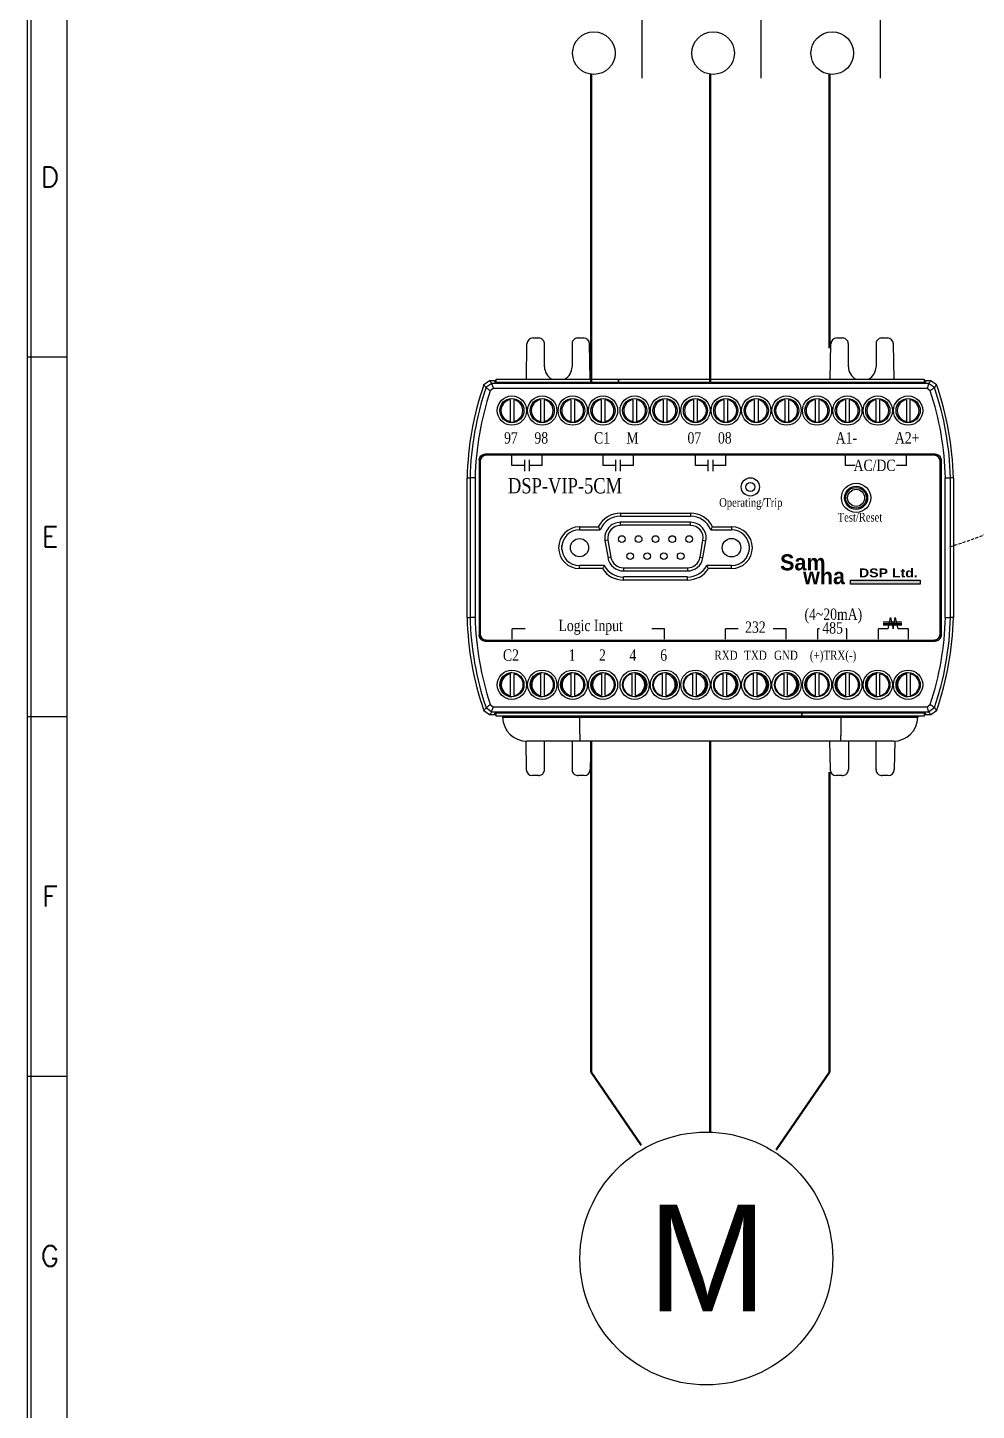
# Model space of a CAD drawing. Header units: millimetres. Extents: x 87 to 927, y 85 to 1088.
# Drawn here: x 519.7 to 598.8, y 766.8 to 882.2 of the extents above; entities that cross this region are included whole.
import ezdxf
from ezdxf.enums import TextEntityAlignment as Align

# ---------------------------------------------------------------- set-up
doc = ezdxf.new("R2010")
doc.units = ezdxf.units.MM
doc.linetypes.add('HIDDEN', pattern=[0.375, 0.25, -0.125])
for name, color, linetype in [('02___PRT_ALL_AXES', 7, 'Continuous'), ('03___PRT_ALL_CURVES', 7, 'Continuous'), ('20', 2, 'Continuous'), ('30', 3, 'Continuous'), ('40', 4, 'Continuous'), ('70', 7, 'Continuous'), ('ASHADE', 7, 'Continuous'), ('도면층1', 7, 'Continuous')]:
    doc.layers.add(name, color=color, linetype=linetype)
doc.styles.add('ghs', font='NGULIM.TTF')
doc.styles.add('SIMPLEX', font='SIMPLEX')
doc.styles.add('SS', font='batang.ttc', dxfattribs={"width": 0.8})
doc.styles.get("Standard").update_dxf_attribs({"font": 'BareunDotumPro1.ttf'})

# ---------------------------------------------------------------- blocks, each defined once
blk = doc.blocks.new('5cmzct')
blk.add_hatch(color=5).paths.add_polyline_path([(1239.65, 958.4), (1239.65, 958.73), (1245.47, 958.73), (1245.47, 958.4)])
at = {"color": 7, "linetype": 'Continuous'}
for p, q in [((1212.62, 975.52), (1212.67, 978.45)), ((1213.17, 978.95), (1213.62, 978.95)), ((1214.13, 976.54), (1214.13, 978.44)), ((1216.43, 978.44), (1216.43, 976.54)), ((1216.93, 978.95), (1217.38, 978.95)), ((1217.94, 975.52), (1217.88, 978.45)), ((1237.97, 975.52), (1238.02, 978.45)), ((1238.52, 978.95), (1238.97, 978.95)), ((1239.48, 976.54), (1239.48, 978.44)), ((1241.78, 978.44), (1241.78, 976.54)), ((1242.28, 978.95), (1242.73, 978.95)), ((1243.29, 975.52), (1243.23, 978.45)), ((1209.07, 975.06), (1209.55, 975.4)), ((1209.73, 975.15), (1209.25, 974.8)), ((1209.55, 975.4), (1210.11, 975.4)), ((1209.86, 974.73), (1209.6, 974.54)), ((1246.17, 975.15), (1209.73, 975.15)), ((1246.04, 974.73), (1209.86, 974.73)), ((1209.93, 975.4), (1210.01, 975.23)), ((1245.89, 975.23), (1210.01, 975.23)), ((1210.11, 975.52), (1220.31, 975.52)), ((1210.11, 975.23), (1210.11, 975.52)), ((1220.31, 975.52), (1245.79, 975.52)), ((1220.31, 975.52), (1220.31, 975.23)), ((1220.31, 975.23), (1220.31, 975.52)), ((1245.79, 975.52), (1245.79, 975.23)), ((1245.79, 975.4), (1246.35, 975.4)), ((1245.97, 975.4), (1245.89, 975.23)), ((1246.3, 974.54), (1246.04, 974.73)), ((1246.65, 974.8), (1246.17, 975.15)), ((1246.35, 975.4), (1246.83, 975.06)), ((1211.26, 973.79), (1211.26, 971.99)), ((1211.56, 973.79), (1211.56, 971.99)), ((1213.79, 973.79), (1213.79, 971.99)), ((1214.1, 973.79), (1214.1, 971.99)), ((1216.33, 973.79), (1216.33, 971.99)), ((1216.63, 973.79), (1216.63, 971.99)), ((1218.86, 973.79), (1218.86, 971.99)), ((1219.17, 973.79), (1219.17, 971.99)), ((1221.49, 973.79), (1221.49, 971.99)), ((1221.8, 973.79), (1221.8, 971.99)), ((1224.03, 973.79), (1224.03, 971.99)), ((1224.33, 973.79), (1224.33, 971.99)), ((1226.56, 973.79), (1226.56, 971.99)), ((1226.87, 973.79), (1226.87, 971.99)), ((1229.1, 973.79), (1229.1, 971.99)), ((1229.4, 973.79), (1229.4, 971.99)), ((1231.63, 973.79), (1231.63, 971.99)), ((1231.94, 973.79), (1231.94, 971.99)), ((1234.17, 973.79), (1234.17, 971.99)), ((1234.47, 973.79), (1234.47, 971.99)), ((1236.7, 973.79), (1236.7, 971.99)), ((1237.01, 973.79), (1237.01, 971.99)), ((1239.24, 973.79), (1239.24, 971.99)), ((1239.54, 973.79), (1239.54, 971.99)), ((1241.77, 973.79), (1241.77, 971.99)), ((1242.08, 973.79), (1242.08, 971.99)), ((1244.31, 973.79), (1244.31, 971.99)), ((1244.61, 973.79), (1244.61, 971.99)), ((1246.72, 969.25), (1209.18, 969.25)), ((1209.18, 969.25), (1209.19, 969.24)), ((1246.71, 969.24), (1209.19, 969.24)), ((1246.63, 969.16), (1209.27, 969.16)), ((1211.41, 968.3), (1211.41, 969.16)), ((1213.94, 968.3), (1213.94, 969.16)), ((1219.01, 968.3), (1219.01, 969.16)), ((1221.55, 968.3), (1221.55, 969.16)), ((1226.72, 968.3), (1226.72, 969.16)), ((1229.25, 968.3), (1229.25, 969.16)), ((1239.24, 968.31), (1239.24, 969.17)), ((1244.31, 968.31), (1244.31, 969.17)), ((1246.72, 969.25), (1246.71, 969.24)), ((1208.67, 968.74), (1208.67, 954.17)), ((1208.67, 968.74), (1208.69, 968.73)), ((1208.69, 968.73), (1208.69, 954.18)), ((1208.76, 968.65), (1208.76, 954.26)), ((1212.48, 967.83), (1212.48, 968.77)), ((1212.88, 967.83), (1212.88, 968.77)), ((1220.09, 967.83), (1220.09, 968.77)), ((1220.48, 967.83), (1220.48, 968.77)), ((1227.79, 967.83), (1227.79, 968.77)), ((1228.19, 967.83), (1228.19, 968.77)), ((1247.14, 954.26), (1247.14, 968.65)), ((1247.23, 968.74), (1247.22, 968.73)), ((1247.22, 954.18), (1247.22, 968.73)), ((1247.23, 954.17), (1247.23, 968.74)), ((1207.67, 955.62), (1207.67, 967.29)), ((1207.67, 967.29), (1207.92, 967.28)), ((1207.92, 967.28), (1207.92, 955.63)), ((1208.34, 967.28), (1207.92, 967.28)), ((1208.34, 967.27), (1208.34, 955.64)), ((1247.56, 967.28), (1247.98, 967.28)), ((1247.56, 955.64), (1247.56, 967.27)), ((1248.23, 967.29), (1247.98, 967.28)), ((1247.98, 955.63), (1247.98, 967.28)), ((1248.23, 967.29), (1248.23, 955.62)), ((1220.47, 964.33), (1220.47, 964.08)), ((1220.47, 964.33), (1226.3, 964.33)), ((1226.3, 964.33), (1226.3, 964.08)), ((1217.05, 963.2), (1217.05, 962.94)), ((1217.05, 963.2), (1218.62, 963.2)), ((1220.47, 964.08), (1226.3, 964.08)), ((1220.47, 963.32), (1220.47, 963.57)), ((1226.3, 963.57), (1220.47, 963.57)), ((1226.3, 963.32), (1220.47, 963.32)), ((1226.3, 963.32), (1226.3, 963.57)), ((1228.15, 963.2), (1229.73, 963.2)), ((1229.73, 963.2), (1229.73, 962.94)), ((1217.05, 962.94), (1218.78, 962.94)), ((1219.42, 962.07), (1219.17, 962.02)), ((1219.17, 962.02), (1219.43, 960.6)), ((1219.42, 962.07), (1219.67, 960.65)), ((1227.1, 960.65), (1227.35, 962.07)), ((1227.35, 962.07), (1227.6, 962.02)), ((1227.35, 960.6), (1227.6, 962.02)), ((1227.99, 962.94), (1229.73, 962.94)), ((1217.05, 959.71), (1217.05, 959.97)), ((1219.12, 959.97), (1217.05, 959.97)), ((1218.97, 959.71), (1217.05, 959.71)), ((1219.67, 960.65), (1219.43, 960.6)), ((1220.72, 959.77), (1220.72, 959.51)), ((1220.72, 959.77), (1226.05, 959.77)), ((1226.05, 959.77), (1226.05, 959.51)), ((1227.1, 960.65), (1227.35, 960.6)), ((1229.73, 959.97), (1227.66, 959.97)), ((1229.73, 959.71), (1227.81, 959.71)), ((1229.73, 959.71), (1229.73, 959.97)), ((1220.72, 959.51), (1226.05, 959.51)), ((1220.72, 958.75), (1220.72, 959.01)), ((1226.05, 959.01), (1220.72, 959.01)), ((1226.05, 958.75), (1220.72, 958.75)), ((1226.05, 958.75), (1226.05, 959.01)), ((1207.67, 955.62), (1207.92, 955.63)), ((1208.34, 955.63), (1207.92, 955.63)), ((1247.56, 955.63), (1247.98, 955.63)), ((1248.23, 955.62), (1247.98, 955.63)), ((1208.67, 954.17), (1208.69, 954.18)), ((1211.44, 953.81), (1211.44, 954.67)), ((1224.15, 953.81), (1224.15, 954.67)), ((1229.22, 953.81), (1229.22, 954.67)), ((1234.29, 953.81), (1234.29, 954.67)), ((1236.92, 953.81), (1236.92, 954.67)), ((1239.36, 953.81), (1239.36, 954.67)), ((1241.99, 953.81), (1241.99, 954.67)), ((1244.49, 953.81), (1244.49, 954.67)), ((1247.23, 954.17), (1247.22, 954.18)), ((1209.18, 953.66), (1209.19, 953.67)), ((1209.18, 953.66), (1246.72, 953.66)), ((1209.19, 953.67), (1246.71, 953.67)), ((1209.27, 953.75), (1246.63, 953.75)), ((1246.72, 953.66), (1246.71, 953.67)), ((1211.29, 949.12), (1211.29, 950.92)), ((1211.59, 949.12), (1211.59, 950.92)), ((1213.83, 949.12), (1213.83, 950.92)), ((1214.13, 949.12), (1214.13, 950.92)), ((1216.36, 949.12), (1216.36, 950.92)), ((1216.66, 949.12), (1216.66, 950.92)), ((1218.9, 949.12), (1218.9, 950.92)), ((1219.2, 949.12), (1219.2, 950.92)), ((1221.43, 949.12), (1221.43, 950.92)), ((1221.73, 949.12), (1221.73, 950.92)), ((1223.97, 949.12), (1223.97, 950.92)), ((1224.27, 949.12), (1224.27, 950.92)), ((1226.5, 949.12), (1226.5, 950.92)), ((1226.8, 949.12), (1226.8, 950.92)), ((1229.04, 949.12), (1229.04, 950.92)), ((1229.34, 949.12), (1229.34, 950.92)), ((1231.57, 949.12), (1231.57, 950.92)), ((1231.87, 949.12), (1231.87, 950.92)), ((1234.11, 949.12), (1234.11, 950.92)), ((1234.41, 949.12), (1234.41, 950.92)), ((1236.74, 949.12), (1236.74, 950.92)), ((1237.04, 949.12), (1237.04, 950.92)), ((1239.27, 949.12), (1239.27, 950.92)), ((1239.58, 949.12), (1239.58, 950.92)), ((1241.81, 949.12), (1241.81, 950.92)), ((1242.11, 949.12), (1242.11, 950.92)), ((1244.34, 949.12), (1244.34, 950.92)), ((1244.65, 949.12), (1244.65, 950.92)), ((1209.25, 948.11), (1209.73, 947.76)), ((1209.6, 948.37), (1209.86, 948.18)), ((1209.86, 948.18), (1246.04, 948.18)), ((1246.04, 948.18), (1246.3, 948.37)), ((1246.17, 947.76), (1246.65, 948.11)), ((1209.55, 947.51), (1209.07, 947.85)), ((1210.11, 947.51), (1209.55, 947.51)), ((1209.73, 947.76), (1246.17, 947.76)), ((1209.93, 947.51), (1210.01, 947.68)), ((1210.01, 947.68), (1245.89, 947.68)), ((1210.11, 947.39), (1210.11, 947.68)), ((1235.59, 947.39), (1210.11, 947.39)), ((1210.64, 947.39), (1210.64, 947.3)), ((1245.26, 947.3), (1210.64, 947.3)), ((1217.05, 947.3), (1217.05, 947.39)), ((1235.59, 947.68), (1235.59, 947.39)), ((1235.59, 947.39), (1235.59, 947.68)), ((1245.79, 947.39), (1235.59, 947.39)), ((1238.85, 947.3), (1238.85, 947.39)), ((1245.26, 947.39), (1245.26, 947.3)), ((1245.79, 947.68), (1245.79, 947.39)), ((1246.35, 947.51), (1245.79, 947.51)), ((1245.97, 947.51), (1245.89, 947.68)), ((1246.83, 947.85), (1246.35, 947.51)), ((1212.56, 945.32), (1212.61, 942.94)), ((1243.23, 945.31), (1212.67, 945.31)), ((1214.13, 942.95), (1214.13, 945.31)), ((1216.43, 945.31), (1216.43, 942.95)), ((1217.99, 945.31), (1217.95, 942.94)), ((1237.91, 945.31), (1237.96, 942.94)), ((1239.48, 945.31), (1239.48, 942.95)), ((1241.78, 942.95), (1241.78, 945.31)), ((1243.34, 945.32), (1243.3, 942.94)), ((1213.62, 942.44), (1213.11, 942.44)), ((1217.44, 942.44), (1216.93, 942.44)), ((1238.97, 942.44), (1238.46, 942.44)), ((1242.79, 942.44), (1242.28, 942.44))]:
    blk.add_line(p, q, dxfattribs=at)
for p, q in [((1212.48, 968.3), (1211.41, 968.3)), ((1213.94, 968.3), (1212.88, 968.3)), ((1220.09, 968.3), (1219.01, 968.3)), ((1221.55, 968.3), (1220.48, 968.3)), ((1227.79, 968.3), (1226.72, 968.3)), ((1229.25, 968.3), (1228.19, 968.3)), ((1240.05, 968.31), (1239.24, 968.31)), ((1244.31, 968.31), (1243.5, 968.31)), ((1242.39, 955.27), (1243.93, 955.27)), ((1242.39, 955.14), (1243.93, 955.14)), ((1242.39, 955.01), (1243.93, 955.01)), ((1242.8, 954.67), (1243, 955.62)), ((1243, 955.62), (1243.2, 954.67)), ((1243.2, 954.67), (1243.39, 955.62)), ((1243.39, 955.62), (1243.59, 954.67)), ((1212.52, 954.67), (1211.44, 954.67)), ((1224.15, 954.67), (1223.07, 954.67)), ((1230.29, 954.67), (1229.22, 954.67)), ((1234.29, 954.67), (1233.21, 954.67)), ((1237.06, 954.67), (1236.92, 954.67)), ((1239.36, 954.67), (1239.25, 954.67)), ((1242.8, 954.67), (1241.99, 954.67)), ((1244.49, 954.67), (1243.59, 954.67))]:
    blk.add_line(p, q)
at = {"color": 5}
for p, q in [((1239.65, 958.73), (1245.47, 958.73)), ((1239.65, 958.4), (1239.65, 958.73)), ((1245.47, 958.73), (1245.47, 958.4)), ((1245.47, 958.4), (1239.65, 958.4))]:
    blk.add_line(p, q, dxfattribs=at)
at = {"color": 7, "linetype": 'Continuous'}
for centre, radius in [((1211.41, 972.89), 1.22), ((1211.41, 972.89), 1.01), ((1213.94, 972.89), 1.22), ((1213.94, 972.89), 1.01), ((1216.48, 972.89), 1.22), ((1216.48, 972.89), 1.01), ((1219.01, 972.89), 1.22), ((1219.01, 972.89), 1.01), ((1221.65, 972.89), 1.22), ((1221.65, 972.89), 1.01), ((1224.18, 972.89), 1.22), ((1224.18, 972.89), 1.01), ((1226.72, 972.89), 1.22), ((1226.72, 972.89), 1.01), ((1229.25, 972.89), 1.22), ((1229.25, 972.89), 1.01), ((1231.79, 972.89), 1.22), ((1231.79, 972.89), 1.01), ((1234.32, 972.89), 1.22), ((1234.32, 972.89), 1.01), ((1236.86, 972.89), 1.22), ((1236.86, 972.89), 1.01), ((1239.39, 972.89), 1.22), ((1239.39, 972.89), 1.01), ((1241.93, 972.89), 1.22), ((1241.93, 972.89), 1.01), ((1244.46, 972.89), 1.22), ((1244.46, 972.89), 1.01), ((1240.12, 965.61), 1.22), ((1240.12, 965.61), 0.963), ((1240.12, 965.61), 0.862), ((1240.12, 965.61), 0.71), ((1220.58, 962.17), 0.279), ((1221.98, 962.17), 0.279), ((1223.39, 962.17), 0.279), ((1224.79, 962.17), 0.279), ((1226.2, 962.17), 0.279), ((1221.28, 960.74), 0.279), ((1222.69, 960.74), 0.279), ((1224.09, 960.74), 0.279), ((1225.49, 960.74), 0.279), ((1211.41, 950.02), 1.22), ((1211.41, 950.02), 1.01), ((1213.94, 950.02), 1.22), ((1213.94, 950.02), 1.01), ((1216.48, 950.02), 1.22), ((1216.48, 950.02), 1.01), ((1219.01, 950.02), 1.22), ((1219.01, 950.02), 1.01), ((1221.65, 950.02), 1.22), ((1221.65, 950.02), 1.01), ((1224.18, 950.02), 1.22), ((1224.18, 950.02), 1.01), ((1226.72, 950.02), 1.22), ((1226.72, 950.02), 1.01), ((1229.25, 950.02), 1.22), ((1229.25, 950.02), 1.01), ((1231.79, 950.02), 1.22), ((1231.79, 950.02), 1.01), ((1234.32, 950.02), 1.22), ((1234.32, 950.02), 1.01), ((1236.86, 950.02), 1.22), ((1236.86, 950.02), 1.01), ((1239.39, 950.02), 1.22), ((1239.39, 950.02), 1.01), ((1241.93, 950.02), 1.22), ((1241.93, 950.02), 1.01), ((1244.46, 950.02), 1.22), ((1244.46, 950.02), 1.01)]:
    blk.add_circle(centre, radius, dxfattribs=at)
for centre, radius, start, end in [((1213.17, 978.44), 0.507, 90, 179), ((1217.38, 978.44), 0.507, 1, 90), ((1238.52, 978.44), 0.507, 90, 179), ((1242.73, 978.44), 0.507, 1, 90), ((1215.28, 976.54), 1.15, 180, 242.3898), ((1215.28, 976.54), 1.15, 297.6102, 0), ((1240.63, 976.54), 1.15, 180, 242.3898), ((1240.63, 976.54), 1.15, 297.6102, 0), ((1233.02, 966.73), 25.35, 160.8279, 178.7491), ((1233.02, 966.73), 25.1, 161.2439, 178.7429), ((1222.89, 966.73), 25.1, 1.2571, 18.7561), ((1222.89, 966.73), 25.35, 1.2509, 19.1721), ((1233.02, 966.73), 24.68, 161.5561, 178.7396), ((1211.41, 972.89), 0.913, 99.5941, 260.4059), ((1211.41, 972.89), 0.913, 279.5941, 80.4059), ((1213.94, 972.89), 0.913, 99.5941, 260.4059), ((1213.94, 972.89), 0.913, 279.5941, 80.4059), ((1216.48, 972.89), 0.913, 99.5941, 260.4059), ((1216.48, 972.89), 0.913, 279.5941, 80.4059), ((1219.01, 972.89), 0.913, 99.5941, 260.4059), ((1219.01, 972.89), 0.913, 279.5941, 80.4059), ((1221.65, 972.89), 0.913, 99.5941, 260.4059), ((1221.65, 972.89), 0.913, 279.5941, 80.4059), ((1224.18, 972.89), 0.913, 99.5941, 260.4059), ((1224.18, 972.89), 0.913, 279.5941, 80.4059), ((1226.72, 972.89), 0.913, 99.5941, 260.4059), ((1226.72, 972.89), 0.913, 279.5941, 80.4059), ((1229.25, 972.89), 0.913, 99.5941, 260.4059), ((1229.25, 972.89), 0.913, 279.5941, 80.4059), ((1231.79, 972.89), 0.913, 99.5941, 260.4059), ((1231.79, 972.89), 0.913, 279.5941, 80.4059), ((1234.32, 972.89), 0.913, 99.5941, 260.4059), ((1234.32, 972.89), 0.913, 279.5941, 80.4059), ((1236.86, 972.89), 0.913, 99.5941, 260.4059), ((1236.86, 972.89), 0.913, 279.5941, 80.4059), ((1239.39, 972.89), 0.913, 99.5941, 260.4059), ((1239.39, 972.89), 0.913, 279.5941, 80.4059), ((1241.93, 972.89), 0.913, 99.5941, 260.4059), ((1241.93, 972.89), 0.913, 279.5941, 80.4059), ((1244.46, 972.89), 0.913, 99.5941, 260.4059), ((1244.46, 972.89), 0.913, 279.5941, 80.4059), ((1222.89, 966.73), 24.68, 1.2604, 18.4439), ((1209.27, 968.65), 0.507, 90, 180), ((1246.63, 968.65), 0.507, 0, 90), ((1220.47, 962.25), 2.08, 90, 152.9436), ((1226.3, 962.25), 2.08, 27.0572, 90), ((1217.05, 961.45), 1.74, 90, 270), ((1220.47, 962.25), 1.83, 90, 157.7179), ((1220.47, 962.25), 1.32, 90, 190), ((1220.47, 962.25), 1.06, 90, 190), ((1226.3, 962.25), 1.83, 22.2821, 90), ((1226.3, 962.25), 1.32, 350, 90), ((1226.3, 962.25), 1.06, 350, 90), ((1229.73, 961.45), 1.74, 270, 90), ((1217.05, 961.45), 1.49, 90, 270), ((1229.73, 961.45), 1.49, 270, 90), ((1220.72, 960.83), 2.08, 212.5345, 270), ((1220.72, 960.83), 1.83, 208.269, 270), ((1220.72, 960.83), 1.32, 190, 270), ((1220.72, 960.83), 1.06, 190, 270), ((1226.05, 960.83), 1.06, 270, 350), ((1226.05, 960.83), 1.32, 270, 350), ((1226.05, 960.83), 1.83, 270, 331.731), ((1226.05, 960.83), 2.08, 270, 327.4655), ((1233.02, 956.18), 25.35, 181.2509, 199.1721), ((1233.02, 956.18), 25.1, 181.2571, 198.7561), ((1233.02, 956.18), 24.68, 181.2604, 198.4439), ((1222.89, 956.18), 24.68, 341.5561, 358.7396), ((1222.89, 956.18), 25.1, 341.2439, 358.7429), ((1222.89, 956.18), 25.35, 340.8279, 358.7491), ((1209.27, 954.26), 0.507, 180, 270), ((1246.63, 954.26), 0.507, 270, 0), ((1211.44, 950.02), 0.913, 99.5941, 260.4059), ((1211.44, 950.02), 0.913, 279.5941, 80.4059), ((1213.98, 950.02), 0.913, 99.5941, 260.4059), ((1213.98, 950.02), 0.913, 279.5941, 80.4059), ((1216.51, 950.02), 0.913, 99.5941, 260.4059), ((1216.51, 950.02), 0.913, 279.5941, 80.4059), ((1219.05, 950.02), 0.913, 99.5941, 260.4059), ((1219.05, 950.02), 0.913, 279.5941, 80.4059), ((1221.58, 950.02), 0.913, 99.5941, 260.4059), ((1221.58, 950.02), 0.913, 279.5941, 80.4059), ((1224.12, 950.02), 0.913, 99.5941, 260.4059), ((1224.12, 950.02), 0.913, 279.5941, 80.4059), ((1226.65, 950.02), 0.913, 99.5941, 260.4059), ((1226.65, 950.02), 0.913, 279.5941, 80.4059), ((1229.19, 950.02), 0.913, 99.5941, 260.4059), ((1229.19, 950.02), 0.913, 279.5941, 80.4059), ((1231.72, 950.02), 0.913, 99.5941, 260.4059), ((1231.72, 950.02), 0.913, 279.5941, 80.4059), ((1234.26, 950.02), 0.913, 99.5941, 260.4059), ((1234.26, 950.02), 0.913, 279.5941, 80.4059), ((1236.89, 950.02), 0.913, 99.5941, 260.4059), ((1236.89, 950.02), 0.913, 279.5941, 80.4059), ((1239.42, 950.02), 0.913, 99.5941, 260.4059), ((1239.42, 950.02), 0.913, 279.5941, 80.4059), ((1241.96, 950.02), 0.913, 99.5941, 260.4059), ((1241.96, 950.02), 0.913, 279.5941, 80.4059), ((1244.49, 950.02), 0.913, 99.5941, 260.4059), ((1244.49, 950.02), 0.913, 279.5941, 80.4059), ((1212.67, 947.34), 2.03, 181, 270), ((1243.23, 947.34), 2.03, 270, 359), ((1213.11, 942.95), 0.507, 181, 270), ((1217.44, 942.95), 0.507, 270, 359), ((1238.46, 942.95), 0.507, 181, 270), ((1242.79, 942.95), 0.507, 270, 359)]:
    blk.add_arc(centre, radius, start, end, dxfattribs=at)
for points, start_tangent, end_tangent in [([(1214.13, 978.44), (1214.1, 978.6), (1214.03, 978.74), (1213.92, 978.85), (1213.78, 978.92), (1213.62, 978.95)], (0, 1), (-1, 0)), ([(1216.93, 978.95), (1216.78, 978.92), (1216.63, 978.85), (1216.52, 978.74), (1216.45, 978.6), (1216.43, 978.44)], (-1, 0), (0, -1)), ([(1239.48, 978.44), (1239.45, 978.6), (1239.38, 978.74), (1239.27, 978.85), (1239.13, 978.92), (1238.97, 978.95)], (0, 1), (-1, 0)), ([(1242.28, 978.95), (1242.13, 978.92), (1241.98, 978.85), (1241.87, 978.74), (1241.8, 978.6), (1241.78, 978.44)], (-1, 0), (0, -1)), ([(1209.25, 974.8), (1209.2, 974.88), (1209.13, 974.97), (1209.07, 975.06)], (-0.574533, 0.818482), (-0.571657, 0.820493)), ([(1209.25, 974.8), (1209.37, 974.72), (1209.48, 974.63), (1209.6, 974.54)], (0.795313, -0.606199), (0.797158, -0.60377)), ([(1209.73, 975.15), (1209.68, 975.22), (1209.61, 975.31), (1209.55, 975.4)], (-0.582434, 0.812878), (-0.57948, 0.814987)), ([(1209.73, 975.15), (1209.77, 975.01), (1209.82, 974.87), (1209.86, 974.73)], (0.317658, -0.948205), (0.317856, -0.948139)), ([(1246.17, 975.15), (1246.13, 975.01), (1246.09, 974.87), (1246.04, 974.73)], (-0.317658, -0.948205), (-0.317856, -0.948139)), ([(1246.17, 975.15), (1246.23, 975.22), (1246.29, 975.31), (1246.35, 975.4)], (0.582434, 0.812878), (0.57948, 0.814987)), ([(1246.65, 974.8), (1246.54, 974.72), (1246.42, 974.63), (1246.3, 974.54)], (-0.795313, -0.606199), (-0.797158, -0.60377)), ([(1246.65, 974.8), (1246.71, 974.88), (1246.77, 974.97), (1246.83, 975.06)], (0.574533, 0.818482), (0.571657, 0.820493)), ([(1208.67, 968.74), (1208.7, 968.9), (1208.77, 969.04), (1208.88, 969.15), (1209.02, 969.22), (1209.18, 969.25)], (0, 1), (1, 0)), ([(1209.19, 969.24), (1209.04, 969.21), (1208.89, 969.14), (1208.78, 969.03), (1208.71, 968.89), (1208.69, 968.73)], (-1, 0), (0, -1)), ([(1247.22, 968.73), (1247.19, 968.89), (1247.12, 969.03), (1247.01, 969.14), (1246.87, 969.21), (1246.71, 969.24)], (0, 1), (-1, 0)), ([(1246.72, 969.25), (1246.88, 969.22), (1247.02, 969.15), (1247.13, 969.04), (1247.2, 968.9), (1247.23, 968.74)], (1, 0), (0, -1)), ([(1218.78, 962.94), (1218.73, 963.03), (1218.68, 963.11), (1218.62, 963.2)], (-0.557176, 0.830394), (-0.522103, 0.852883)), ([(1227.99, 962.94), (1228.05, 963.03), (1228.1, 963.11), (1228.15, 963.2)], (0.557146, 0.830414), (0.522069, 0.852903)), ([(1219.12, 959.97), (1219.07, 959.88), (1219.02, 959.8), (1218.97, 959.71)], (-0.513019, -0.858377), (-0.480719, -0.876875)), ([(1227.66, 959.97), (1227.71, 959.88), (1227.76, 959.8), (1227.81, 959.71)], (0.513019, -0.858377), (0.480719, -0.876875)), ([(1209.18, 953.66), (1209.02, 953.68), (1208.88, 953.76), (1208.77, 953.87), (1208.7, 954.01), (1208.67, 954.17)], (-1, 0), (0, 1)), ([(1208.69, 954.18), (1208.71, 954.02), (1208.78, 953.88), (1208.89, 953.77), (1209.04, 953.7), (1209.19, 953.67)], (0, -1), (1, 0)), ([(1246.71, 953.67), (1246.87, 953.7), (1247.01, 953.77), (1247.12, 953.88), (1247.19, 954.02), (1247.22, 954.18)], (1, 0), (0, 1)), ([(1247.23, 954.17), (1247.2, 954.01), (1247.13, 953.87), (1247.02, 953.76), (1246.88, 953.68), (1246.72, 953.66)], (0, -1), (-1, 0)), ([(1209.25, 948.11), (1209.2, 948.03), (1209.13, 947.94), (1209.07, 947.85)], (-0.574533, -0.818482), (-0.571657, -0.820493)), ([(1209.25, 948.11), (1209.37, 948.19), (1209.48, 948.28), (1209.6, 948.37)], (0.795313, 0.606199), (0.797158, 0.60377)), ([(1209.73, 947.76), (1209.77, 947.9), (1209.82, 948.04), (1209.86, 948.18)], (0.317658, 0.948205), (0.317856, 0.948139)), ([(1246.17, 947.76), (1246.13, 947.9), (1246.09, 948.04), (1246.04, 948.18)], (-0.317658, 0.948205), (-0.317856, 0.948139)), ([(1246.65, 948.11), (1246.54, 948.19), (1246.42, 948.28), (1246.3, 948.37)], (-0.795313, 0.606199), (-0.797158, 0.60377)), ([(1246.65, 948.11), (1246.71, 948.03), (1246.77, 947.94), (1246.83, 947.85)], (0.574533, -0.818482), (0.571657, -0.820493)), ([(1209.73, 947.76), (1209.68, 947.69), (1209.61, 947.6), (1209.55, 947.51)], (-0.582434, -0.812878), (-0.57948, -0.814987)), ([(1217.05, 947.3), (1217.05, 946.85), (1217.06, 946.43), (1217.06, 946.05), (1217.07, 945.74), (1217.08, 945.5), (1217.09, 945.36), (1217.11, 945.31)], (0.00046, -1), (1, 0)), ([(1238.85, 947.3), (1238.85, 946.85), (1238.85, 946.43), (1238.84, 946.05), (1238.83, 945.74), (1238.82, 945.5), (1238.81, 945.36), (1238.79, 945.31)], (-0.00046, -1), (-1, 0)), ([(1246.17, 947.76), (1246.23, 947.69), (1246.29, 947.6), (1246.35, 947.51)], (0.582434, -0.812878), (0.57948, -0.814987)), ([(1213.62, 942.44), (1213.78, 942.47), (1213.92, 942.54), (1214.03, 942.65), (1214.1, 942.79), (1214.13, 942.95)], (1, 0), (0, 1)), ([(1216.43, 942.95), (1216.45, 942.79), (1216.52, 942.65), (1216.63, 942.54), (1216.78, 942.47), (1216.93, 942.44)], (0, -1), (1, 0)), ([(1238.97, 942.44), (1239.13, 942.47), (1239.27, 942.54), (1239.38, 942.65), (1239.45, 942.79), (1239.48, 942.95)], (1, 0), (0, 1)), ([(1241.78, 942.95), (1241.8, 942.79), (1241.87, 942.65), (1241.98, 942.54), (1242.13, 942.47), (1242.28, 942.44)], (0, -1), (1, 0))]:
    blk.add_spline(points, degree=3, dxfattribs=dict(at, start_tangent=start_tangent, end_tangent=end_tangent))
at = {"layer": '02___PRT_ALL_AXES', "color": 7, "linetype": 'Continuous'}
for p, q in [((1215.58, 961.27), (1215.58, 961.64)), ((1231.2, 961.64), (1231.2, 961.27))]:
    blk.add_line(p, q, dxfattribs=at)
for centre, radius in [((1217.05, 961.45), 0.76), ((1229.73, 961.45), 0.773)]:
    blk.add_circle(centre, radius, dxfattribs=at)
for centre, start, end in [((1211.44, 950.02), 93.697, 266.3081), ((1213.98, 950.02), 93.697, 266.3081), ((1216.51, 950.02), 93.697, 266.3081), ((1219.05, 950.02), 93.697, 266.3081), ((1221.58, 950.02), 273.6946, 86.3057), ((1224.12, 950.02), 273.6946, 86.3057), ((1226.65, 950.02), 273.6946, 86.3057), ((1229.19, 950.02), 273.6946, 86.3057), ((1231.72, 950.02), 273.6946, 86.3057), ((1234.26, 950.02), 273.6946, 86.3057), ((1236.89, 950.02), 94.2284, 265.7792), ((1239.42, 950.02), 94.2284, 265.7792), ((1241.96, 950.02), 94.2284, 265.7792), ((1244.49, 950.02), 94.2284, 265.7792)]:
    blk.add_arc(centre, 1.01, start, end, dxfattribs=at)
at = {"layer": '03___PRT_ALL_CURVES', "color": 4, "linetype": 'Continuous'}
blk.add_circle((1231.3, 966.52), 0.38, dxfattribs=at)
at = {"layer": '도면층1'}
blk.add_circle((1231.3, 966.52), 0.76, dxfattribs=at)
at = {"color": 7, "linetype": 'Continuous', "style": 'SS', "width": 0.8}
blk.add_text('DSP-VIP-5CM', height=1.2776, dxfattribs=at).set_placement((1211.08, 965.98))
at = {"color": 20, "insert": (1233.78, 960.9), "char_height": 1.3415, "width": 4.8208, "attachment_point": 1}
blk.add_mtext('{\\fPump Demi Bold LET|b0|i0|c0|p2;Sam}', dxfattribs=at)
at = {"color": 5, "insert": (1235.7, 959.75), "char_height": 1.3415, "width": 4.8208, "attachment_point": 1}
blk.add_mtext('{\\fPump Demi Bold LET|b0|i0|c0|p2;wha}', dxfattribs=at)
at = {"color": 0, "insert": (1240.36, 959.72), "char_height": 0.7358, "width": 5.1025, "attachment_point": 1}
blk.add_mtext('{\\fArial Black|b0|i0|c0|p34;DSP Ltd.}', dxfattribs=at)
at = {"layer": '40', "color": 0, "style": 'SS', "width": 0.8}
for s, height, p in [('97', 0.946, (1211.33, 970.14)), ('98', 0.946, (1213.86, 970.14)), ('C1', 0.946, (1218.93, 970.14)), ('M', 0.946, (1221.47, 970.14)), ('07', 0.946, (1226.63, 970.14)), ('08', 0.946, (1229.17, 970.14)), ('A1-', 0.946, (1239.31, 970.14)), ('A2+', 0.946, (1244.38, 970.14)), ('AC/DC', 0.946, (1241.66, 967.85)), ('Operating/Trip', 0.7276, (1231.34, 964.86)), ('Test/Reset', 0.728, (1240.44, 963.63)), ('(4~20mA)', 0.946, (1238.22, 955.43)), ('Logic Input', 0.9459, (1217.98, 954.49)), ('232', 0.946, (1231.72, 954.35)), ('485', 0.946, (1238.16, 954.29)), ('C2', 0.946, (1211.33, 952.02)), ('1', 0.946, (1216.43, 952.02)), ('2', 0.946, (1218.96, 952.02)), ('4', 0.946, (1221.5, 952.02)), ('6', 0.946, (1224.07, 952.02)), ('RXD', 0.757, (1229.27, 952.1)), ('TXD', 0.757, (1231.73, 952.1)), ('GND', 0.757, (1234.27, 952.1)), ('(+)TRX(-)', 0.757, (1238.2, 952.1))]:
    blk.add_text(s, height=height, dxfattribs=at).set_placement(p, align=Align.CENTER)

msp = doc.modelspace()

# ---------------------------------------------------------------- linework, layer by layer
at = {"linetype": 'HIDDEN'}
msp.add_open_spline([(596.595, 838.882), (599.113, 839.708), (606.136, 842.015), (602.513, 852.815), (608.771, 860.805), (613.369, 859.02), (615.987, 858.519), (616.066, 858.504)], degree=3, knots=[0, 0, 0, 0, 7.0819036, 19.7562465, 25.833628, 32.8721103, 33.0913305, 33.0913305, 33.0913305, 33.0913305], dxfattribs=at)
at = {"layer": '20', "color": 7}
msp.add_line((522.966, 732.728), (522.966, 971.428), dxfattribs=at)
at = {"layer": '30', "color": 7}
for p, q in [((519.666, 854.728), (522.966, 854.728)), ((519.666, 824.728), (522.966, 824.728)), ((519.666, 794.728), (522.966, 794.728))]:
    msp.add_line(p, q, dxfattribs=at)
at = {"layer": '70', "color": 7}
for p, q in [((519.666, 704.728), (519.666, 974.728)), ((519.966, 705.028), (519.966, 974.428))]:
    msp.add_line(p, q, dxfattribs=at)
at = {"layer": 'ASHADE', "ltscale": 2}
for p, q in [((570.879, 890.527), (570.879, 877.964)), ((580.819, 890.527), (580.819, 877.964)), ((590.759, 890.527), (590.759, 877.964))]:
    msp.add_line(p, q, dxfattribs=at)
at = {"layer": 'ASHADE', "color": 7, "linetype": 'ByBlock', "lineweight": 50, "ltscale": 2}
for p, q in [((566.655, 878.299), (566.655, 863.89)), ((566.655, 878.299), (566.655, 852.462)), ((576.595, 878.299), (576.595, 863.89)), ((576.595, 878.299), (576.595, 852.462)), ((586.535, 878.299), (586.535, 855.449)), ((586.535, 878.299), (586.535, 855.449)), ((566.655, 822.662), (566.655, 797.841)), ((576.595, 822.662), (576.595, 790.058)), ((586.535, 820.076), (586.535, 797.841)), ((566.655, 812.25), (566.655, 795.069)), ((576.595, 812.25), (576.595, 797.841)), ((586.535, 812.25), (586.535, 795.069)), ((566.655, 795.069), (570.845, 788.957)), ((586.535, 795.069), (582.089, 788.584))]:
    msp.add_line(p, q, dxfattribs=at)
at = {"layer": 'ASHADE', "ltscale": 2}
for centre, radius in [((566.896, 880.061), 1.778), ((576.836, 880.061), 1.778), ((586.776, 880.061), 1.778), ((576.271, 779.517), 10.546)]:
    msp.add_circle(centre, radius, dxfattribs=at)

# ---------------------------------------------------------------- block references
msp.add_blockref('5cmzct', (-651.356, -122.645))

# ---------------------------------------------------------------- texts
at = {"layer": '30', "color": 7, "style": 'SIMPLEX'}
for s, p in [('D', (521.516, 869.728)), ('E', (521.516, 839.728)), ('F', (521.516, 809.728)), ('G', (521.516, 779.728))]:
    msp.add_text(s, height=1.7, dxfattribs=at).set_placement(p, align=Align.MIDDLE)
at = {"layer": 'ASHADE', "ltscale": 2, "style": 'ghs'}
msp.add_text('M', height=8.891, dxfattribs=at).set_placement((571.397, 775.113))

doc.saveas('drawing.dxf')
